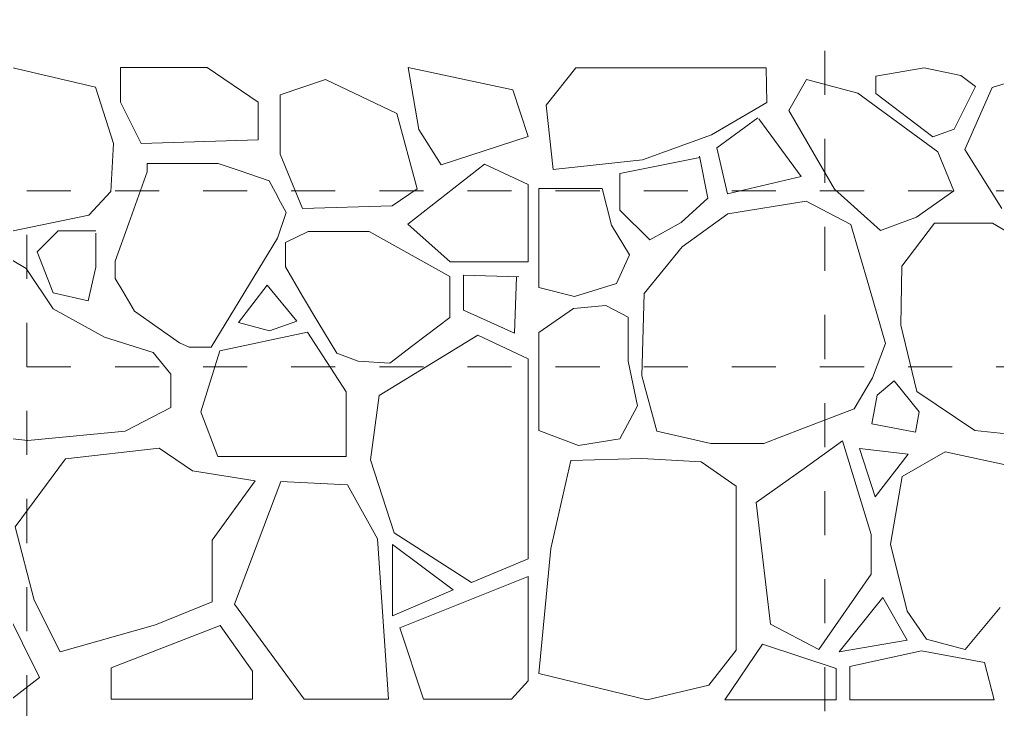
# Model space of a CAD drawing. Header units: millimetres. Extents: x 0 to 77.1, y -22.3 to 58.9.
# Drawn here: x 23.155 to 25.374, y -11.58 to -10.014 of the extents above; entities that cross this region are included whole.
import ezdxf

# ---------------------------------------------------------------- set-up
doc = ezdxf.new("R2010")
doc.units = ezdxf.units.MM
doc.linetypes.add('HIDDEN4', pattern=[2.34375, 1.5625, -0.78125])
doc.layers.add('0.1normal', color=7, linetype='Continuous', lineweight=15)
doc.layers.add('01gris claro', color=252, linetype='Continuous', lineweight=9)

# ---------------------------------------------------------------- blocks, each defined once
blk = doc.blocks.new('PISO LAJA')
for p, q in [((26484.9561, 32542.67), (26485.9067, 32542.8733)), ((26485.9067, 32542.8733), (26485.8097, 32542.3104)), ((26487.7327, 32542.8733), (26487.2703, 32542.5563)), ((26488.5201, 32542.8733), (26487.7327, 32542.8733)), ((26488.5201, 32542.5563), (26488.5201, 32542.8733)), ((26489.5089, 32542.8733), (26488.7451, 32542.6937)), ((26490.0825, 32542.6937), (26489.5089, 32542.8733)), ((26490.7004, 32542.8733), (26490.3695, 32542.8042)), ((26491.1398, 32542.7992), (26490.7004, 32542.8733)), ((26492.1339, 32542.8733), (26492.128, 32542.5575)), ((26493.8629, 32542.8733), (26492.1339, 32542.8733)), ((26494.1311, 32542.5343), (26493.8629, 32542.8733)), ((26486.0118, 32542.4557), (26486.6582, 32542.7625)), ((26486.6582, 32542.7625), (26487.0703, 32542.6253)), ((26490.3695, 32542.8042), (26490.2362, 32542.7055)), ((26491.1398, 32542.6414), (26491.1398, 32542.7992)), ((26491.7691, 32542.7685), (26491.3029, 32542.6447)), ((26491.9282, 32542.4868), (26491.7691, 32542.7685)), ((26484.8174, 32542.2458), (26484.9561, 32542.67)), ((26488.7451, 32542.6937), (26488.5827, 32542.1816)), ((26490.3325, 32542.1317), (26490.0825, 32542.6937)), ((26490.2362, 32542.7055), (26490.4288, 32542.3157)), ((26487.0703, 32542.6253), (26487.0703, 32542.0843)), ((26491.3029, 32542.6447), (26490.5761, 32542.1112)), ((26490.6214, 32542.2466), (26491.1398, 32542.6414)), ((26487.2703, 32542.5563), (26487.2703, 32542.2147)), ((26488.3327, 32542.1816), (26488.5201, 32542.5563)), ((26491.516, 32541.7715), (26491.9282, 32542.4868)), ((26492.128, 32542.5575), (26492.6316, 32542.2649)), ((26494.0678, 32541.9491), (26494.1311, 32542.5343)), ((26485.8259, 32541.7695), (26486.0118, 32542.4557)), ((26492.2016, 32542.4096), (26491.8189, 32541.8857)), ((26492.5829, 32542.1483), (26492.2098, 32542.4208)), ((26485.8097, 32542.3104), (26485.6078, 32541.9874)), ((26490.4288, 32542.3157), (26490.6214, 32542.2466)), ((26485.6078, 32541.9874), (26484.8174, 32542.2458)), ((26492.6316, 32542.2649), (26493.2582, 32542.0367)), ((26487.2703, 32542.2147), (26488.3327, 32542.1816)), ((26488.5827, 32542.1816), (26488.6077, 32541.7445)), ((26489.995, 32541.5947), (26490.3325, 32542.1317)), ((26492.485, 32541.7299), (26492.5829, 32542.1483)), ((26487.0703, 32542.0843), (26486.8682, 32541.5918)), ((26490.5761, 32542.1112), (26490.4316, 32541.7571)), ((26492.7414, 32542.0724), (26492.6645, 32541.6883)), ((26493.463, 32541.9128), (26492.7385, 32542.058)), ((26484.8174, 32541.8098), (26485.2138, 32541.9936)), ((26485.2138, 32541.9936), (26485.9096, 32541.4501)), ((26493.2582, 32542.0367), (26494.0678, 32541.9491)), ((26491.8189, 32541.8857), (26492.485, 32541.7299)), ((26493.463, 32541.5819), (26493.463, 32541.9128)), ((26484.8174, 32541.1065), (26484.8174, 32541.8098)), ((26493.6241, 32541.7786), (26493.5397, 32541.4435)), ((26494.2003, 32541.7786), (26493.6241, 32541.7786)), ((26494.2003, 32540.8776), (26494.2003, 32541.7786)), ((26486.0522, 32541.616), (26485.8259, 32541.7695)), ((26488.6077, 32541.7445), (26488.8076, 32541.5322)), ((26490.4316, 32541.7571), (26490.7713, 32541.5187)), ((26491.0968, 32541.3959), (26491.516, 32541.7715)), ((26492.6645, 32541.6883), (26492.9071, 32541.4696)), ((26486.8682, 32541.5918), (26486.0522, 32541.616)), ((26491.7715, 32541.6615), (26491.3673, 32541.4499)), ((26492.4837, 32541.546), (26491.7715, 32541.6615)), ((26488.8076, 32541.5322), (26489.4951, 32541.3889)), ((26490.7713, 32541.5187), (26491.0968, 32541.3959)), ((26492.8976, 32541.2479), (26492.4837, 32541.546)), ((26493.191, 32541.3099), (26493.463, 32541.5819)), ((26485.9096, 32541.4501), (26485.5257, 32541.1065)), ((26490.0813, 32541.4617), (26489.3767, 32541.0462)), ((26490.6075, 32541.4617), (26490.0813, 32541.4617)), ((26490.9046, 32541.0716), (26490.6075, 32541.4617)), ((26491.3673, 32541.4499), (26491.2037, 32540.8921)), ((26492.9071, 32541.4696), (26493.191, 32541.3099)), ((26493.5397, 32541.4435), (26493.3758, 32541.1755)), ((26489.084, 32541.3889), (26488.7437, 32541.3889)), ((26488.7437, 32541.3678), (26488.7437, 32541.0594)), ((26489.2749, 32541.1982), (26489.084, 32541.3889)), ((26493.2441, 32540.8248), (26492.8976, 32541.2479)), ((26489.1306, 32540.8255), (26489.2749, 32541.1982)), ((26493.3758, 32541.1755), (26493.495, 32540.9148)), ((26485.5257, 32541.1065), (26484.8174, 32541.1065)), ((26490.913, 32540.5373), (26490.9046, 32541.0716)), ((26484.9018, 32540.9706), (26485.4057, 32540.9866)), ((26485.4057, 32540.9866), (26485.4057, 32540.6668)), ((26488.7437, 32541.0594), (26488.8136, 32540.7532)), ((26489.3767, 32541.0462), (26489.1306, 32540.6814)), ((26484.9417, 32540.4591), (26484.9254, 32540.9713)), ((26487.1878, 32540.8961), (26486.9181, 32540.5683)), ((26487.4478, 32540.5556), (26487.1878, 32540.8961)), ((26491.2037, 32540.8921), (26491.0507, 32540.3703)), ((26493.495, 32540.9148), (26493.875, 32540.7956)), ((26488.8136, 32540.7532), (26489.1306, 32540.8255)), ((26493.2632, 32540.0748), (26493.2441, 32540.8248)), ((26493.875, 32540.7956), (26494.2003, 32540.8776)), ((26493.5908, 32540.7136), (26493.3875, 32540.6083)), ((26493.8838, 32540.6866), (26493.5908, 32540.7136)), ((26485.4057, 32540.6668), (26484.9417, 32540.4591)), ((26489.1306, 32540.6814), (26488.6643, 32540.4241)), ((26494.2003, 32540.4691), (26493.8838, 32540.6866)), ((26486.9181, 32540.5683), (26487.1675, 32540.4816)), ((26487.1675, 32540.4816), (26487.4478, 32540.5556)), ((26490.7687, 32539.9352), (26490.913, 32540.5373)), ((26493.3875, 32540.6083), (26493.3875, 32540.2096)), ((26486.4714, 32539.925), (26486.8219, 32540.4697)), ((26486.8219, 32540.4697), (26487.6164, 32540.2974)), ((26494.2003, 32540.0677), (26494.2003, 32540.4691)), ((26484.8174, 32540.2248), (26485.2741, 32540.4395)), ((26485.2741, 32540.4395), (26486.1724, 32539.8931)), ((26488.6643, 32540.4241), (26488.2224, 32540.2829)), ((26491.0507, 32540.3703), (26491.1694, 32540.0567)), ((26487.6164, 32540.2974), (26487.7892, 32539.7438)), ((26488.2224, 32540.2829), (26488.0612, 32540.0877)), ((26484.8174, 32538.4102), (26484.8174, 32540.2248)), ((26493.3875, 32540.2096), (26493.3047, 32539.8034)), ((26488.0612, 32540.0877), (26488.0612, 32539.7825)), ((26490.7464, 32539.748), (26490.9743, 32540.0321)), ((26490.9743, 32540.0321), (26491.1269, 32539.8996)), ((26491.1694, 32540.0567), (26491.3374, 32539.7768)), ((26493.1286, 32539.5747), (26493.2632, 32540.0748)), ((26494.2003, 32539.5793), (26494.2003, 32540.0677)), ((26486.4714, 32539.3376), (26486.4714, 32539.925)), ((26490.2424, 32539.579), (26490.7687, 32539.9352)), ((26486.1724, 32539.8931), (26486.2505, 32539.3078)), ((26491.1269, 32539.8996), (26491.1752, 32539.6387)), ((26487.7892, 32539.7438), (26487.6372, 32539.3376)), ((26488.0612, 32539.7825), (26488.477, 32539.5704)), ((26490.7802, 32539.5655), (26490.7464, 32539.748)), ((26491.3374, 32539.7768), (26491.81, 32539.5939)), ((26493.3047, 32539.8034), (26493.4628, 32539.5024)), ((26488.477, 32539.5704), (26489.3598, 32539.4856)), ((26489.3598, 32539.4856), (26490.2424, 32539.579)), ((26491.1752, 32539.6387), (26490.7802, 32539.5655)), ((26491.81, 32539.5939), (26492.1561, 32539.46)), ((26492.6376, 32539.46), (26493.1286, 32539.5747)), ((26493.8403, 32539.4439), (26494.2003, 32539.5793)), ((26491.4423, 32539.4851), (26491.182, 32538.6341)), ((26491.4423, 32539.4851), (26491.7916, 32539.2357)), ((26493.4628, 32539.5024), (26493.8403, 32539.4439)), ((26487.8672, 32539.2092), (26488.1672, 32539.4132)), ((26488.1672, 32539.4132), (26489.0196, 32539.3172)), ((26489.9617, 32539.269), (26490.5106, 32539.3853)), ((26490.5106, 32539.3853), (26490.9004, 32539.1616)), ((26490.8476, 32539.3638), (26491.2875, 32539.4166)), ((26491.2875, 32539.4166), (26491.1468, 32538.977)), ((26492.1561, 32539.46), (26492.6376, 32539.46)), ((26486.2505, 32539.3078), (26486.0357, 32538.6443)), ((26487.6372, 32539.3376), (26486.4714, 32539.3376)), ((26489.0196, 32539.3172), (26489.4757, 32538.6995)), ((26491.1468, 32538.977), (26490.8476, 32539.3638)), ((26492.7242, 32539.2958), (26492.4066, 32539.0747)), ((26493.2632, 32539.3247), (26492.7242, 32539.2958)), ((26493.908, 32539.3055), (26493.2632, 32539.3247)), ((26494.091, 32538.5073), (26493.908, 32539.3055)), ((26487.297, 32539.1193), (26487.8672, 32539.2092)), ((26491.7916, 32539.2357), (26492.2258, 32538.9257)), ((26486.4589, 32539.0829), (26487.0626, 32539.1131)), ((26487.0626, 32539.1131), (26487.4854, 32537.9969)), ((26487.6866, 32538.5775), (26487.297, 32539.1193)), ((26490.9004, 32539.1616), (26491.006, 32538.5462)), ((26486.1871, 32538.5902), (26486.4589, 32539.0829)), ((26492.4066, 32539.0747), (26492.4066, 32538.3726)), ((26492.2258, 32538.9257), (26492.1742, 32538.4877)), ((26489.4757, 32538.6995), (26489.3017, 32538.0339)), ((26486.0357, 32538.6443), (26485.3328, 32538.1956)), ((26486.0864, 32537.1339), (26486.1871, 32538.5902)), ((26491.182, 32538.6341), (26491.182, 32538.2736)), ((26485.4981, 32538.1267), (26486.0499, 32538.5397)), ((26486.0499, 32538.5397), (26486.0499, 32537.8932)), ((26487.6866, 32538.0197), (26487.6866, 32538.5775)), ((26491.006, 32538.5462), (26490.8564, 32537.9396)), ((26494.2003, 32537.3726), (26494.091, 32538.5073)), ((26485.3328, 32538.1956), (26484.8174, 32538.4102)), ((26492.1742, 32538.4877), (26492.0956, 32537.8204)), ((26492.4066, 32538.3726), (26492.4066, 32537.5842)), ((26484.8174, 32538.2485), (26485.9849, 32537.7829)), ((26484.8174, 32537.3004), (26484.8174, 32538.2485)), ((26491.182, 32538.2736), (26491.6585, 32537.5902)), ((26486.0499, 32537.8932), (26485.4981, 32538.1267)), ((26491.0764, 32538.0626), (26490.8564, 32537.6759)), ((26491.4723, 32537.5704), (26491.0764, 32538.0626)), ((26487.4854, 32537.9969), (26486.8513, 32537.1339)), ((26488.2028, 32537.8098), (26487.6866, 32538.0197)), ((26489.3017, 32538.0339), (26489.0672, 32537.564)), ((26490.3276, 32537.5902), (26490.0116, 32537.9725)), ((26489.2552, 32537.3303), (26489.562, 32537.9567)), ((26490.8564, 32537.9396), (26490.6804, 32537.6846)), ((26485.9849, 32537.7829), (26485.768, 32537.1339)), ((26487.6147, 32537.8038), (26487.3206, 32537.3901)), ((26488.6051, 32537.42), (26487.6147, 32537.8038)), ((26489.0672, 32537.564), (26488.2028, 32537.8098)), ((26492.0956, 32537.8204), (26491.6585, 32537.5902)), ((26490.6804, 32537.6846), (26490.3276, 32537.5902)), ((26490.8564, 32537.6759), (26491.4723, 32537.5704)), ((26492.1673, 32537.6383), (26491.4986, 32537.4185)), ((26492.5104, 32537.1339), (26492.1673, 32537.6383)), ((26490.7243, 32537.5768), (26490.1524, 32537.4713)), ((26491.3754, 32537.4361), (26490.7243, 32537.5768)), ((26492.4066, 32537.5842), (26492.6569, 32537.2668)), ((26490.1524, 32537.4713), (26490.0644, 32537.1339)), ((26491.3754, 32537.1339), (26491.3754, 32537.4361)), ((26487.3206, 32537.3901), (26487.3206, 32537.1339)), ((26488.6051, 32537.1339), (26488.6051, 32537.42)), ((26491.4986, 32537.4185), (26491.4986, 32537.1339)), ((26493.2151, 32537.1339), (26494.2003, 32537.3726)), ((26484.9691, 32537.1339), (26484.8174, 32537.3004)), ((26489.5089, 32537.1339), (26489.2552, 32537.3303)), ((26492.6569, 32537.2668), (26493.2151, 32537.1339)), ((26485.768, 32537.1339), (26484.9691, 32537.1339)), ((26486.8513, 32537.1339), (26486.0864, 32537.1339)), ((26487.3206, 32537.1339), (26488.6051, 32537.1339)), ((26490.0644, 32537.1339), (26491.3754, 32537.1339)), ((26491.4986, 32537.1339), (26492.5104, 32537.1339))]:
    blk.add_line(p, q)
for points in [[(26487.0158, 32541.5539), (26487.0657, 32541.6479), (26487.1131, 32541.7373), (26487.1697, 32541.8441), (26487.1697, 32541.8441), (26487.1697, 32541.8441), (26487.4421, 32541.9355), (26487.6329, 32541.9995), (26487.7411, 32541.9995), (26487.896, 32541.9995), (26488.0843, 32541.9995), (26488.2005, 32541.9995), (26488.278, 32541.9995), (26488.278, 32541.9244), (26488.444, 32541.4598), (26488.5681, 32541.1126), (26488.5681, 32540.9565), (26488.4995, 32540.8403), (26488.3924, 32540.6591), (26488.1784, 32540.5084), (26487.9827, 32540.3706), (26487.896, 32540.3314), (26487.6967, 32540.3314), (26487.0934, 32541.3215), (26487.0158, 32541.5539)], [(26486.8166, 32541.3824), (26487.0214, 32541.2829), (26487.0214, 32541.0616), (26486.8664, 32540.7961), (26486.7293, 32540.5612), (26486.5564, 32540.2762), (26486.3627, 32540.2043), (26486.0748, 32540.1877), (26485.8645, 32540.3481), (26485.5306, 32540.6027), (26485.5306, 32540.9731), (26486.2631, 32541.3824), (26486.8166, 32541.3824)]]:
    blk.add_lwpolyline(points)

msp = doc.modelspace()

# ---------------------------------------------------------------- linework, layer by layer
at = {"layer": '0.1normal', "linetype": 'HIDDEN4', "ltscale": 0.025}
for p, q in [((24.9825, -19.1845), (24.9825, -7.283)), ((29.4712, -10.4023), (23.1712, -10.4023)), ((23.1712, -11.6023), (23.1712, -10.4023)), ((22.3712, -10.8023), (30.2712, -10.8023))]:
    msp.add_line(p, q, dxfattribs=at)

# ---------------------------------------------------------------- block references
at = {"layer": '01gris claro', "xscale": -0.25, "yscale": 0.25, "zscale": 0.25, "rotation": 359.9999999999995}
for p in [(6645.5135, -8145.8406), (6647.8829, -8145.8417)]:
    msp.add_blockref('PISO LAJA', p, dxfattribs=at)

doc.saveas('drawing.dxf')
